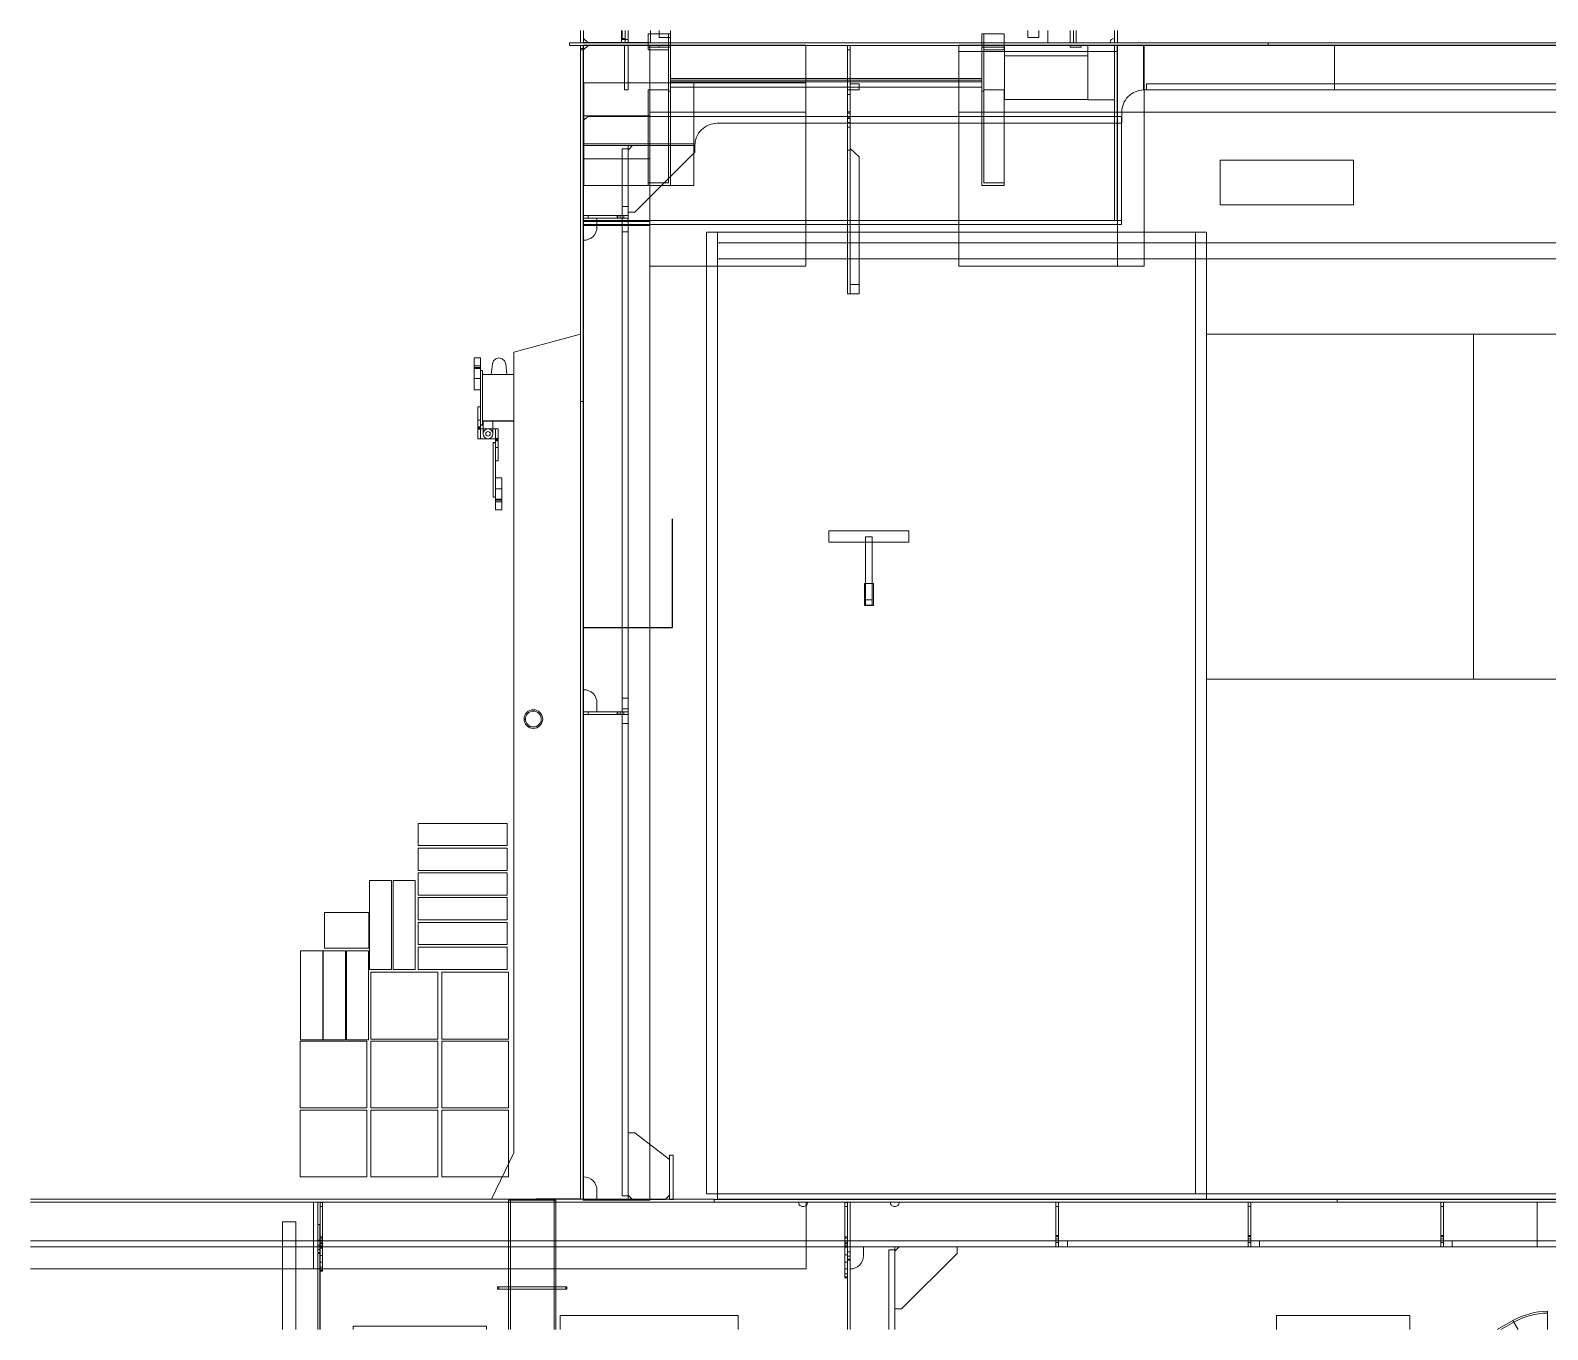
# Model space of a CAD drawing. Header units: millimetres. Extents: x -35117 to 70520, y -28859 to 27816.
# Drawn here: x -35117 to -31707, y -3659 to -739 of the extents above; entities that cross this region are included whole.
import ezdxf

# ---------------------------------------------------------------- set-up
doc = ezdxf.new("R2010")
doc.units = ezdxf.units.MM
for name, color, linetype in [('-1102', 7, 'Continuous'), ('-1103', 7, 'Continuous'), ('-1109', 7, 'Continuous'), ('-1114', 7, 'Continuous'), ('-1510', 7, 'Continuous'), ('-1512', 7, 'Continuous'), ('-1513', 7, 'Continuous'), ('-1602', 7, 'Continuous'), ('1', 7, 'Continuous'), ('5', 7, 'Continuous')]:
    doc.layers.add(name, color=color, linetype=linetype)

msp = doc.modelspace()

# ---------------------------------------------------------------- linework, layer by layer
at = {"layer": '-1102', "color": 3, "lineweight": 0}
for p, q in [((-33880.335, -766.966), (-33880.335, -738.981)), ((-33873.335, -738.981), (-33873.335, -766.966)), ((-32680.335, -766.966), (-32680.335, -738.981)), ((-33873.335, -766.966), (-33880.335, -766.966)), ((-33880.335, -772.966), (-33873.335, -772.966)), ((-33880.335, -1572.966), (-33880.335, -772.966)), ((-33880.335, -772.966), (-33873.335, -772.966)), ((-33880.335, -780.036), (-33880.335, -772.966)), ((-33880.335, -772.966), (-33873.335, -772.966)), ((-33880.335, -780.036), (-33880.335, -772.966)), ((-33880.335, -780.036), (-33873.335, -780.036)), ((-33880.335, -782.966), (-33880.335, -780.036)), ((-33880.335, -780.036), (-33873.335, -780.036)), ((-33880.335, -782.966), (-33880.335, -780.036)), ((-33873.335, -782.966), (-33880.335, -782.966)), ((-33873.335, -782.966), (-33880.335, -782.966)), ((-33873.335, -772.966), (-33873.335, -1572.966)), ((-33873.335, -772.966), (-33873.335, -780.036)), ((-33873.335, -772.966), (-33873.335, -780.036)), ((-33873.335, -780.036), (-33873.335, -782.966)), ((-33873.335, -780.036), (-33873.335, -782.966)), ((-33280.335, -872.966), (-33274.336, -872.966)), ((-33280.335, -882.966), (-33280.335, -872.966)), ((-33280.335, -882.966), (-33274.336, -882.966)), ((-33280.335, -922.052), (-33280.335, -882.966)), ((-33274.336, -872.966), (-33274.336, -882.966)), ((-33274.336, -882.966), (-33274.336, -922.052)), ((-33274.336, -922.052), (-33280.335, -922.052)), ((-33280.335, -925.443), (-33280.335, -922.052)), ((-33274.336, -925.443), (-33280.335, -925.443)), ((-33280.335, -934.462), (-33280.335, -925.443)), ((-33274.336, -934.462), (-33280.335, -934.462)), ((-33280.335, -946.056), (-33280.335, -934.462)), ((-33280.335, -946.056), (-33274.336, -946.056)), ((-33280.335, -956.292), (-33280.335, -946.056)), ((-33274.336, -922.052), (-33274.336, -925.443)), ((-33274.336, -925.443), (-33274.336, -934.462)), ((-33274.336, -934.462), (-33274.336, -946.056)), ((-33274.336, -946.056), (-33274.336, -956.292)), ((-32664.335, -1166.079), (-32664.335, -932.966)), ((-33274.336, -956.292), (-33280.335, -956.292)), ((-33280.335, -1007.966), (-33280.335, -956.292)), ((-33274.336, -956.292), (-33274.336, -1007.966)), ((-33274.336, -1007.966), (-33280.335, -1007.966)), ((-33873.335, -1166.079), (-32664.335, -1166.079)), ((-33873.335, -1572.966), (-33880.335, -1572.966)), ((-33580.335, -3372.966), (-35116.651, -3372.966)), ((-34465.336, -3372.966), (-34470.335, -3372.966)), ((-34470.335, -3372.966), (-34465.336, -3372.966)), ((-34470.335, -3457.966), (-34470.335, -3372.966)), ((-34470.335, -3372.966), (-34470.335, -3659.428)), ((-34465.336, -3372.966), (-34465.336, -3457.966)), ((-34465.336, -3659.428), (-34465.336, -3372.966)), ((-33274.336, -3372.966), (-33280.335, -3372.966)), ((-33280.335, -3372.966), (-33274.336, -3372.966)), ((-33280.335, -3472.966), (-33280.335, -3372.966)), ((-33280.335, -3372.966), (-33280.335, -3659.428)), ((-33274.336, -3372.966), (-33274.336, -3472.966)), ((-33274.336, -3659.428), (-33274.336, -3372.966)), ((-34470.335, -3457.966), (-34465.336, -3457.966)), ((-34470.335, -3469.447), (-34470.335, -3457.966)), ((-34470.335, -3469.447), (-34465.336, -3469.447)), ((-34470.335, -3479.179), (-34470.335, -3469.447)), ((-34465.336, -3457.966), (-34465.336, -3469.447)), ((-34465.336, -3469.447), (-34465.336, -3479.179)), ((-33280.335, -3472.966), (-33274.336, -3472.966)), ((-33280.335, -3484.446), (-33280.335, -3472.966)), ((-33274.336, -3472.966), (-33274.336, -3484.446)), ((-34470.335, -3479.179), (-34465.336, -3479.179)), ((-34470.335, -3485.683), (-34470.335, -3479.179)), ((-34470.335, -3485.683), (-34465.336, -3485.683)), ((-34470.335, -3487.966), (-34470.335, -3485.683)), ((-34465.336, -3487.966), (-34470.335, -3487.966)), ((-34465.336, -3479.179), (-34465.336, -3485.683)), ((-34465.336, -3485.683), (-34465.336, -3487.966)), ((-33280.335, -3484.446), (-33274.336, -3484.446)), ((-33280.335, -3494.179), (-33280.335, -3484.446)), ((-33280.335, -3494.179), (-33274.336, -3494.179)), ((-33280.335, -3500.683), (-33280.335, -3494.179)), ((-33280.335, -3500.683), (-33274.336, -3500.683)), ((-33280.335, -3502.966), (-33280.335, -3500.683)), ((-33274.336, -3502.966), (-33280.335, -3502.966)), ((-33274.336, -3484.446), (-33274.336, -3494.179)), ((-33274.336, -3494.179), (-33274.336, -3500.683)), ((-33274.336, -3500.683), (-33274.336, -3502.966))]:
    msp.add_line(p, q, dxfattribs=at)
for points in [[(-32673.335, -738.981), (-32673.335, -766.966), (-32680.335, -766.966)], [(-32572.135, -767.066), (-33905.335, -767.066), (-33905.335, -766.966), (-32572.135, -766.966), (-32572.135, -767.066)], [(-33905.335, -772.966), (-32335.334, -772.966), (-32335.334, -766.966), (-33905.335, -766.966), (-33905.335, -772.966)], [(-32680.335, -772.966), (-32680.335, -1166.081), (-32674.336, -1166.081), (-32674.336, -772.966), (-32680.335, -772.966)], [(-32335.334, -772.966), (-30765.336, -772.966), (-30765.336, -766.966), (-32335.334, -766.966), (-32335.334, -772.966)], [(-32664.335, -932.966), (-33863.334, -932.966), (-33873.335, -940.626), (-33873.335, -1166.079)], [(-32664.335, -1166.079), (-32664.335, -1175.413), (-33873.335, -1175.413), (-33873.335, -1166.079)], [(-33880.335, -3365.966), (-33880.335, -1572.966), (-33873.335, -1572.966), (-33873.335, -3365.966), (-33880.335, -3365.966)], [(-35116.651, -3365.966), (-33580.335, -3365.966), (-33580.335, -3372.966)], [(-32180.335, -3372.966), (-33580.335, -3372.966), (-33580.335, -3366.966), (-32180.335, -3366.966), (-32180.335, -3372.966)], [(-30980.335, -3372.966), (-32180.335, -3372.966), (-32180.335, -3366.966), (-30980.335, -3366.966), (-30980.335, -3372.966)]]:
    msp.add_lwpolyline(points, dxfattribs=at)
msp.add_lwpolyline([(-33873.335, -997.966), (-33873.335, -782.966), (-33863.334, -772.966), (-32615.336, -772.966), (-32615.336, -872.979, 0.1957964), (-32649.913, -888.038, 0.19580573), (-32664.134, -922.966), (-32664.134, -947.966), (-33573.335, -947.966, 0.19891441), (-33608.689, -962.611, 0.19891441), (-33623.335, -997.966), (-33873.335, -997.966)], format="xyb", dxfattribs=at)
at = {"layer": '-1103', "color": 7, "lineweight": 0}
for p, q in [((-34465.336, -3373.966), (-34460.334, -3373.966)), ((-34465.336, -3457.966), (-34465.336, -3373.966)), ((-34465.336, -3373.966), (-34460.334, -3373.966)), ((-34465.336, -3382.966), (-34465.336, -3373.966)), ((-34460.334, -3373.966), (-34460.334, -3457.966)), ((-34460.334, -3373.966), (-34460.334, -3382.966)), ((-33286.335, -3373.966), (-33280.335, -3373.966)), ((-33286.335, -3472.966), (-33286.335, -3373.966)), ((-33286.335, -3373.966), (-33280.335, -3373.966)), ((-33286.335, -3382.966), (-33286.335, -3373.966)), ((-33280.335, -3373.966), (-33280.335, -3472.966)), ((-33280.335, -3373.966), (-33280.335, -3382.966)), ((-34460.334, -3382.966), (-34465.336, -3382.966)), ((-34465.336, -3450.646), (-34465.336, -3382.966)), ((-34460.334, -3382.966), (-34460.334, -3450.646)), ((-33280.335, -3382.966), (-33286.335, -3382.966)), ((-33286.335, -3450.646), (-33286.335, -3382.966)), ((-33280.335, -3382.966), (-33280.335, -3450.646)), ((-34460.334, -3450.646), (-34465.336, -3450.646)), ((-34465.336, -3454.11), (-34465.336, -3450.646)), ((-34460.334, -3454.11), (-34465.336, -3454.11)), ((-34465.336, -3462.77), (-34465.336, -3454.11)), ((-34460.334, -3457.966), (-34465.336, -3457.966)), ((-34465.336, -3476.083), (-34465.336, -3457.966)), ((-34460.334, -3462.77), (-34465.336, -3462.77)), ((-34465.336, -3465.67), (-34465.336, -3462.77)), ((-34465.336, -3465.67), (-34460.334, -3465.67)), ((-34465.336, -3469.519), (-34465.336, -3465.67)), ((-34465.336, -3469.519), (-34460.334, -3469.519)), ((-34465.336, -3472.726), (-34465.336, -3469.519)), ((-34465.336, -3472.726), (-34460.334, -3472.726)), ((-34465.336, -3473.966), (-34465.336, -3472.726)), ((-34465.336, -3473.966), (-34460.334, -3473.966)), ((-34465.336, -3527.966), (-34465.336, -3473.966)), ((-34460.334, -3476.083), (-34465.336, -3476.083)), ((-34465.336, -3492.966), (-34465.336, -3476.083)), ((-34460.334, -3450.646), (-34460.334, -3454.11)), ((-34460.334, -3454.11), (-34460.334, -3462.77)), ((-34460.334, -3457.966), (-34460.334, -3476.083)), ((-34460.334, -3462.77), (-34460.334, -3465.67)), ((-34460.334, -3465.67), (-34460.334, -3469.519)), ((-34460.334, -3469.519), (-34460.334, -3472.726)), ((-34460.334, -3472.726), (-34460.334, -3473.966)), ((-34460.334, -3473.966), (-34460.334, -3527.966)), ((-34460.334, -3476.083), (-34460.334, -3492.966)), ((-33280.335, -3450.646), (-33286.335, -3450.646)), ((-33286.335, -3454.11), (-33286.335, -3450.646)), ((-33280.335, -3454.11), (-33286.335, -3454.11)), ((-33286.335, -3462.77), (-33286.335, -3454.11)), ((-33280.335, -3462.77), (-33286.335, -3462.77)), ((-33286.335, -3465.67), (-33286.335, -3462.77)), ((-33286.335, -3465.67), (-33280.335, -3465.67)), ((-33286.335, -3469.519), (-33286.335, -3465.67)), ((-33286.335, -3469.519), (-33280.335, -3469.519)), ((-33286.335, -3472.726), (-33286.335, -3469.519)), ((-33286.335, -3472.726), (-33280.335, -3472.726)), ((-33286.335, -3473.966), (-33286.335, -3472.726)), ((-33280.335, -3472.966), (-33286.335, -3472.966)), ((-33286.335, -3491.083), (-33286.335, -3472.966)), ((-33286.335, -3473.966), (-33280.335, -3473.966)), ((-33286.335, -3542.966), (-33286.335, -3473.966)), ((-33280.335, -3450.646), (-33280.335, -3454.11)), ((-33280.335, -3454.11), (-33280.335, -3462.77)), ((-33280.335, -3462.77), (-33280.335, -3465.67)), ((-33280.335, -3465.67), (-33280.335, -3469.519)), ((-33280.335, -3469.519), (-33280.335, -3472.726)), ((-33280.335, -3472.726), (-33280.335, -3473.966)), ((-33280.335, -3472.966), (-33280.335, -3491.083)), ((-33280.335, -3473.966), (-33280.335, -3542.966)), ((-34460.334, -3492.966), (-34465.336, -3492.966)), ((-34465.336, -3507.464), (-34465.336, -3492.966)), ((-34460.334, -3507.464), (-34465.336, -3507.464)), ((-34465.336, -3518.587), (-34465.336, -3507.464)), ((-34460.334, -3492.966), (-34460.334, -3507.464)), ((-34460.334, -3507.464), (-34460.334, -3518.587)), ((-33280.335, -3491.083), (-33286.335, -3491.083)), ((-33286.335, -3507.966), (-33286.335, -3491.083)), ((-33280.335, -3507.966), (-33286.335, -3507.966)), ((-33286.335, -3522.464), (-33286.335, -3507.966)), ((-33280.335, -3491.083), (-33280.335, -3507.966)), ((-33280.335, -3507.966), (-33280.335, -3522.464)), ((-34460.334, -3518.587), (-34465.336, -3518.587)), ((-34465.336, -3525.582), (-34465.336, -3518.587)), ((-34460.334, -3525.582), (-34465.336, -3525.582)), ((-34465.336, -3527.966), (-34465.336, -3525.582)), ((-34460.334, -3527.966), (-34465.336, -3527.966)), ((-34460.334, -3527.966), (-34465.336, -3527.966)), ((-34460.334, -3518.587), (-34460.334, -3525.582)), ((-34460.334, -3525.582), (-34460.334, -3527.966)), ((-33280.335, -3522.464), (-33286.335, -3522.464)), ((-33286.335, -3533.587), (-33286.335, -3522.464)), ((-33280.335, -3533.587), (-33286.335, -3533.587)), ((-33286.335, -3540.581), (-33286.335, -3533.587)), ((-33280.335, -3540.581), (-33286.335, -3540.581)), ((-33286.335, -3542.966), (-33286.335, -3540.581)), ((-33280.335, -3542.966), (-33286.335, -3542.966)), ((-33280.335, -3542.966), (-33286.335, -3542.966)), ((-33280.335, -3522.464), (-33280.335, -3533.587)), ((-33280.335, -3533.587), (-33280.335, -3540.581)), ((-33280.335, -3540.581), (-33280.335, -3542.966))]:
    msp.add_line(p, q, dxfattribs=at)
at = {"layer": '-1109', "color": 1, "lineweight": 0}
for p, q in [((-33873.335, -756.966), (-33873.335, -738.981)), ((-33788.334, -738.981), (-33788.334, -756.966)), ((-33780.335, -756.966), (-33780.335, -738.981)), ((-33780.335, -766.966), (-33780.335, -738.981)), ((-33773.335, -759.816), (-33773.335, -738.981)), ((-32780.335, -766.966), (-32780.335, -738.981)), ((-32780.335, -766.966), (-32780.335, -738.981)), ((-32680.335, -756.966), (-32680.335, -738.981)), ((-33788.334, -756.966), (-33780.335, -756.966)), ((-33788.334, -756.966), (-33788.334, -766.966)), ((-33788.334, -766.966), (-33780.335, -766.966)), ((-33780.335, -766.966), (-33780.335, -756.966)), ((-33280.335, -772.966), (-33274.336, -772.966)), ((-33280.335, -782.966), (-33280.335, -772.966)), ((-33280.335, -782.966), (-33274.336, -782.966)), ((-33280.335, -872.966), (-33280.335, -782.966)), ((-33274.336, -772.966), (-33274.336, -782.966)), ((-33274.336, -782.966), (-33274.336, -872.966)), ((-33274.336, -872.966), (-33280.335, -872.966)), ((-33274.336, -936.824), (-33280.335, -936.824)), ((-33280.335, -936.824), (-33280.335, -1175.413)), ((-33274.336, -1175.413), (-33274.336, -936.824)), ((-33274.336, -1004.677), (-33274.336, -1310.138)), ((-33873.335, -1154.966), (-33873.335, -1160.966)), ((-33863.334, -1154.966), (-33873.335, -1154.966)), ((-33863.334, -1154.966), (-33863.334, -1160.966)), ((-33798.335, -1154.966), (-33863.334, -1154.966)), ((-33798.335, -1160.966), (-33798.335, -1154.966)), ((-33798.335, -1154.966), (-33798.335, -1160.966)), ((-33796.434, -1154.966), (-33798.335, -1154.966)), ((-33796.434, -1160.966), (-33796.434, -1154.966)), ((-33791.014, -1154.966), (-33796.434, -1154.966)), ((-33791.014, -1160.966), (-33791.014, -1154.966)), ((-33782.902, -1154.966), (-33791.014, -1154.966)), ((-33782.902, -1160.966), (-33782.902, -1154.966)), ((-33773.335, -1154.966), (-33782.902, -1154.966)), ((-33773.335, -1160.966), (-33773.335, -1154.966)), ((-33873.335, -1160.966), (-33863.334, -1160.966)), ((-33863.334, -1160.966), (-33798.335, -1160.966)), ((-33798.335, -1160.966), (-33796.434, -1160.966)), ((-33796.434, -1160.966), (-33791.014, -1160.966)), ((-33791.014, -1160.966), (-33782.902, -1160.966)), ((-33773.335, -1168.117), (-33786.729, -1168.117)), ((-33786.729, -1168.117), (-33786.729, -1191.952)), ((-33773.335, -1191.952), (-33786.729, -1191.952)), ((-33786.729, -1191.952), (-33786.729, -2239.98)), ((-33782.902, -1160.966), (-33773.335, -1160.966)), ((-33773.335, -1191.952), (-33773.335, -1168.117)), ((-33773.335, -2239.98), (-33773.335, -1191.952)), ((-33274.336, -1175.413), (-33280.335, -1175.413)), ((-33280.335, -1175.413), (-33280.335, -1330.97)), ((-33274.336, -1330.97), (-33274.336, -1175.413)), ((-33274.336, -1310.138), (-33254.335, -1310.138)), ((-33274.336, -1310.138), (-33274.336, -1330.97)), ((-33280.335, -1330.97), (-33274.336, -1330.97)), ((-33786.729, -2239.98), (-33773.335, -2239.98)), ((-33786.729, -2239.98), (-33786.729, -2263.816)), ((-33773.335, -2263.816), (-33773.335, -2239.98)), ((-33873.335, -2270.966), (-33873.335, -2276.966)), ((-33863.334, -2270.966), (-33873.335, -2270.966)), ((-33873.335, -2276.966), (-33863.334, -2276.966)), ((-33863.334, -2270.966), (-33863.334, -2276.966)), ((-33798.335, -2270.966), (-33863.334, -2270.966)), ((-33863.334, -2276.966), (-33798.335, -2276.966)), ((-33798.335, -2276.966), (-33798.335, -2270.966)), ((-33798.335, -2270.966), (-33798.335, -2276.966)), ((-33796.434, -2270.966), (-33798.335, -2270.966)), ((-33798.335, -2276.966), (-33796.434, -2276.966)), ((-33796.434, -2276.966), (-33796.434, -2270.966)), ((-33791.014, -2270.966), (-33796.434, -2270.966)), ((-33796.434, -2276.966), (-33791.014, -2276.966)), ((-33791.014, -2276.966), (-33791.014, -2270.966)), ((-33782.902, -2270.966), (-33791.014, -2270.966)), ((-33791.014, -2276.966), (-33782.902, -2276.966)), ((-33786.729, -2263.816), (-33773.335, -2263.816)), ((-33782.902, -2276.966), (-33782.902, -2270.966)), ((-33773.335, -2270.966), (-33782.902, -2270.966)), ((-33782.902, -2276.966), (-33773.335, -2276.966)), ((-33773.335, -2276.966), (-33773.335, -2270.966)), ((-32812.336, -3372.966), (-32806.336, -3372.966)), ((-32812.336, -3382.966), (-32812.336, -3372.966)), ((-32806.336, -3372.966), (-32806.336, -3382.966)), ((-32380.335, -3372.966), (-32374.336, -3372.966)), ((-32380.335, -3382.966), (-32380.335, -3372.966)), ((-32374.336, -3372.966), (-32374.336, -3382.966)), ((-31947.337, -3372.966), (-31941.334, -3372.966)), ((-31947.337, -3382.966), (-31947.337, -3372.966)), ((-31941.334, -3372.966), (-31941.334, -3382.966)), ((-32812.336, -3382.966), (-32806.336, -3382.966)), ((-32812.336, -3447.966), (-32812.336, -3382.966)), ((-32806.336, -3382.966), (-32806.336, -3447.966)), ((-32380.335, -3382.966), (-32374.336, -3382.966)), ((-32380.335, -3447.966), (-32380.335, -3382.966)), ((-32374.336, -3382.966), (-32374.336, -3447.966)), ((-31947.337, -3382.966), (-31941.334, -3382.966)), ((-31947.337, -3447.966), (-31947.337, -3382.966)), ((-31941.334, -3382.966), (-31941.334, -3447.966)), ((-31730.335, -3472.966), (-35116.651, -3472.966)), ((-32806.336, -3447.966), (-32812.336, -3447.966)), ((-32812.336, -3447.966), (-32806.336, -3447.966)), ((-32812.336, -3449.868), (-32812.336, -3447.966)), ((-32806.336, -3449.868), (-32812.336, -3449.868)), ((-32812.336, -3455.288), (-32812.336, -3449.868)), ((-32806.336, -3455.288), (-32812.336, -3455.288)), ((-32812.336, -3463.4), (-32812.336, -3455.288)), ((-32806.336, -3463.4), (-32812.336, -3463.4)), ((-32812.336, -3472.966), (-32812.336, -3463.4)), ((-32806.336, -3472.966), (-32812.336, -3472.966)), ((-32806.336, -3447.966), (-32806.336, -3449.868)), ((-32806.336, -3449.868), (-32806.336, -3455.288)), ((-32806.336, -3455.288), (-32806.336, -3463.4)), ((-32806.336, -3463.4), (-32806.336, -3472.966)), ((-32374.336, -3447.966), (-32380.335, -3447.966)), ((-32380.335, -3447.966), (-32374.336, -3447.966)), ((-32380.335, -3449.868), (-32380.335, -3447.966)), ((-32374.336, -3449.868), (-32380.335, -3449.868)), ((-32380.335, -3455.288), (-32380.335, -3449.868)), ((-32374.336, -3455.288), (-32380.335, -3455.288)), ((-32380.335, -3463.4), (-32380.335, -3455.288)), ((-32374.336, -3463.4), (-32380.335, -3463.4)), ((-32380.335, -3472.966), (-32380.335, -3463.4)), ((-32374.336, -3472.966), (-32380.335, -3472.966)), ((-32374.336, -3447.966), (-32374.336, -3449.868)), ((-32374.336, -3449.868), (-32374.336, -3455.288)), ((-32374.336, -3455.288), (-32374.336, -3463.4)), ((-32374.336, -3463.4), (-32374.336, -3472.966)), ((-31941.334, -3447.966), (-31947.337, -3447.966)), ((-31947.337, -3447.966), (-31941.334, -3447.966)), ((-31947.337, -3449.868), (-31947.337, -3447.966)), ((-31941.334, -3449.868), (-31947.337, -3449.868)), ((-31947.337, -3455.288), (-31947.337, -3449.868)), ((-31941.334, -3455.288), (-31947.337, -3455.288)), ((-31947.337, -3463.4), (-31947.337, -3455.288)), ((-31941.334, -3463.4), (-31947.337, -3463.4)), ((-31947.337, -3472.966), (-31947.337, -3463.4)), ((-31941.334, -3472.966), (-31947.337, -3472.966)), ((-31941.334, -3447.966), (-31941.334, -3449.868)), ((-31941.334, -3449.868), (-31941.334, -3455.288)), ((-31941.334, -3455.288), (-31941.334, -3463.4)), ((-31941.334, -3463.4), (-31941.334, -3472.966))]:
    msp.add_line(p, q, dxfattribs=at)
for points in [[(-33773.335, -738.981), (-33773.335, -766.966), (-33863.334, -766.966), (-33873.335, -756.966)], [(-33788.334, -738.981), (-33788.334, -766.966), (-33780.335, -766.966)], [(-33786.729, -738.981), (-33786.729, -759.816), (-33773.335, -759.816)], [(-32766.944, -738.981), (-32766.944, -766.966), (-32780.335, -766.966)], [(-32772.337, -738.981), (-32772.337, -766.966), (-32780.335, -766.966)], [(-32186.335, -772.966), (-32615.336, -772.966), (-32615.336, -872.966), (-32186.335, -872.966), (-32186.335, -772.966)], [(-33254.335, -872.966), (-33274.336, -872.966), (-33274.336, -859.574), (-33254.335, -859.574), (-33254.335, -872.966)], [(-32186.335, -872.966), (-32608.186, -872.966), (-32608.186, -859.574), (-32186.335, -859.574), (-32186.335, -872.966)], [(-24352.485, -872.966), (-32186.335, -872.966), (-32186.335, -859.574), (-24352.485, -859.574), (-24352.485, -872.966)], [(-33773.335, -3358.815), (-33773.335, -1005.117), (-33786.729, -1005.117), (-33786.729, -3358.815), (-33773.335, -3358.815)], [(-33254.335, -1310.138), (-33254.335, -1022.935), (-33274.336, -1004.677)], [(-33773.335, -1154.966), (-33773.335, -1134.966), (-33786.729, -1134.966), (-33786.729, -1154.966), (-33773.335, -1154.966)], [(-33274.336, -1330.97), (-33254.335, -1330.97), (-33254.335, -1310.138)], [(-33773.335, -2296.966), (-33773.335, -2276.966), (-33786.729, -2276.966), (-33786.729, -2296.966), (-33773.335, -2296.966)], [(-33680.335, -3366.966), (-33680.335, -3266.966), (-33672.337, -3266.966), (-33672.337, -3366.966), (-33680.335, -3366.966)], [(-35116.651, -3472.966), (-31730.335, -3472.966), (-31730.335, -3372.966)], [(-35116.651, -3459.574), (-31730.335, -3459.574), (-31730.335, -3472.966)], [(-32786.335, -3472.966), (-32806.336, -3472.966), (-32806.336, -3459.574), (-32786.335, -3459.574), (-32786.335, -3472.966)], [(-32354.335, -3472.966), (-32374.336, -3472.966), (-32374.336, -3459.574), (-32354.335, -3459.574), (-32354.335, -3472.966)], [(-31921.336, -3472.966), (-31941.334, -3472.966), (-31941.334, -3459.574), (-31921.336, -3459.574), (-31921.336, -3472.966)], [(-29687.486, -3472.966), (-31730.335, -3472.966), (-31730.335, -3459.574), (-29687.486, -3459.574), (-29687.486, -3472.966)], [(-33174.336, -3659.428), (-33174.336, -3480.117), (-33187.727, -3480.117), (-33187.727, -3659.428)]]:
    msp.add_lwpolyline(points, dxfattribs=at)
for points in [[(-32780.335, -738.981), (-32780.335, -766.966), (-32690.336, -766.966, -0.19892664), (-32687.406, -759.896, -0.19890833), (-32680.335, -756.966, -0.19890833)], [(-29584.336, -772.966), (-29776.335, -772.966, -0.19890833), (-29779.264, -780.036, -0.19890833), (-29786.335, -782.966, -0.19890833), (-29793.406, -780.036, -0.19890833), (-29796.336, -772.966), (-32186.335, -772.966), (-32186.335, -872.966), (-24345.335, -872.966)], [(-33873.335, -3315.966), (-33873.335, -997.966), (-33773.335, -997.966), (-33773.335, -3365.966), (-33843.336, -3365.966), (-33843.336, -3345.966, 0.19891845), (-33852.122, -3324.753, 0.19891591), (-33873.335, -3315.966, 0.19891591)], [(-33873.335, -1210.966), (-33873.335, -2220.966, -0.19891591), (-33852.122, -2229.753, -0.19891539), (-33843.336, -2250.966), (-33843.336, -2270.966), (-33773.335, -2270.966), (-33773.335, -1160.966), (-33843.336, -1160.966), (-33843.336, -1180.966, -0.19891845), (-33852.122, -1202.179, -0.19891465), (-33873.335, -1210.966, -0.19891465)], [(-31730.335, -3372.966), (-33164.335, -3372.966, -0.19892664), (-33167.265, -3380.036, -0.19890833), (-33174.336, -3382.966, -0.19890833), (-33181.407, -3380.036, -0.19892664), (-33184.336, -3372.966), (-33164.335, -3372.966), (-33370.335, -3372.966, -0.19892664), (-33373.265, -3380.036, -0.19890833), (-33380.335, -3382.966, -0.19890833), (-33387.406, -3380.036, -0.19892664), (-33390.336, -3372.966), (-33370.335, -3372.966), (-35116.651, -3372.966)], [(-29690.336, -3372.966), (-31364.335, -3372.966, -0.19892664), (-31367.265, -3380.036, -0.19890833), (-31374.336, -3382.966, -0.19890833), (-31381.407, -3380.036, -0.19892664), (-31384.336, -3372.966), (-31570.335, -3372.966, -0.19892664), (-31573.265, -3380.036, -0.19890833), (-31580.335, -3382.966, -0.19890833), (-31587.406, -3380.036, -0.19892664), (-31590.336, -3372.966), (-31730.335, -3372.966), (-31730.335, -3472.966), (-29680.335, -3472.966), (-29680.335, -3382.966), (-29690.336, -3372.966)], [(-33274.336, -3659.428), (-33274.336, -3522.966, 0.19891338), (-33253.123, -3514.179, 0.19890833), (-33244.334, -3492.966), (-33244.334, -3472.966), (-33174.336, -3472.966), (-33174.336, -3659.428)]]:
    msp.add_lwpolyline(points, format="xyb", dxfattribs=at)
at = {"layer": '-1109', "color": 4, "lineweight": 0}
msp.add_lwpolyline([(-33773.335, -772.966), (-33773.335, -872.966), (-33781.336, -872.966), (-33781.336, -772.966), (-33773.335, -772.966)], dxfattribs=at)
at = {"layer": '-1114', "color": 4, "lineweight": 0}
for points in [[(-33763.334, -997.966), (-33623.335, -997.966), (-33623.335, -1012.966), (-33758.335, -1147.966), (-33773.335, -1147.966), (-33773.335, -1007.966), (-33763.334, -997.966)], [(-33763.334, -3366.966), (-33690.336, -3366.966), (-33680.335, -3356.966), (-33680.335, -3276.966), (-33758.335, -3216.966), (-33773.335, -3216.966), (-33773.335, -3356.966), (-33763.334, -3366.966)], [(-33164.335, -3472.966), (-33034.336, -3472.966), (-33034.336, -3487.966), (-33159.336, -3612.966), (-33174.336, -3612.966), (-33174.336, -3482.966), (-33164.335, -3472.966)]]:
    msp.add_lwpolyline(points, dxfattribs=at)
at = {"layer": '-1510', "color": 20, "lineweight": 0}
for p, q in [((-34105.335, -1474.892), (-34119.337, -1474.892)), ((-34119.337, -1474.892), (-34119.337, -1521.892)), ((-34105.335, -1474.892), (-34119.337, -1474.892)), ((-34119.337, -1474.892), (-34119.337, -1492.892)), ((-34105.335, -1492.892), (-34119.337, -1492.892)), ((-34119.337, -1492.892), (-34119.337, -1497.134)), ((-34105.335, -1497.134), (-34119.337, -1497.134)), ((-34119.337, -1497.134), (-34119.337, -1498.892)), ((-34119.337, -1498.892), (-34105.335, -1498.892)), ((-34105.335, -1521.892), (-34105.335, -1474.892)), ((-34105.335, -1492.892), (-34105.335, -1474.892)), ((-34105.335, -1497.134), (-34105.335, -1492.892)), ((-34105.335, -1498.892), (-34105.335, -1497.134)), ((-34080.836, -1512.392), (-34078.248, -1488.757)), ((-34078.248, -1488.757), (-34080.836, -1512.392)), ((-34080.836, -1512.392), (-34078.248, -1488.757)), ((-34078.248, -1488.757), (-34080.836, -1512.392)), ((-34078.254, -1488.757), (-34075.761, -1481.956)), ((-34078.254, -1488.757), (-34075.761, -1481.956)), ((-34078.254, -1488.757), (-34078.248, -1488.757)), ((-34078.254, -1488.757), (-34078.248, -1488.757)), ((-34075.761, -1481.956), (-34070.368, -1477.116)), ((-34075.761, -1481.956), (-34070.368, -1477.116)), ((-34070.368, -1477.116), (-34063.34, -1475.368)), ((-34070.368, -1477.116), (-34063.34, -1475.368)), ((-34063.34, -1475.368), (-34056.309, -1477.116)), ((-34063.34, -1475.368), (-34056.309, -1477.116)), ((-34119.337, -1521.892), (-34105.335, -1521.892)), ((-34119.337, -1521.892), (-34119.337, -1546.892)), ((-34105.335, -1503.392), (-34100.337, -1503.392)), ((-34105.335, -1503.886), (-34105.335, -1503.392)), ((-34100.337, -1503.886), (-34105.335, -1503.886)), ((-34105.335, -1503.886), (-34105.335, -1625.898)), ((-34105.335, -1546.892), (-34105.335, -1521.892)), ((-34100.337, -1503.392), (-34100.337, -1503.886)), ((-34100.337, -1625.898), (-34100.337, -1503.886)), ((-34030.335, -1512.392), (-34100.337, -1512.392)), ((-34100.337, -1512.392), (-34100.337, -1512.886)), ((-34030.335, -1512.886), (-34100.337, -1512.886)), ((-34100.337, -1512.886), (-34100.337, -1616.898)), ((-34080.836, -1512.392), (-34045.835, -1512.392)), ((-34080.836, -1512.392), (-34045.835, -1512.392)), ((-34030.335, -1512.886), (-34030.335, -1512.392)), ((-34030.335, -1616.898), (-34030.335, -1512.886)), ((-34119.337, -1546.892), (-34105.335, -1546.892)), ((-34105.335, -1584.892), (-34111.338, -1584.892)), ((-34111.338, -1584.892), (-34111.338, -1614.892)), ((-34105.335, -1614.892), (-34105.335, -1584.892)), ((-34105.335, -1614.892), (-34111.338, -1614.892)), ((-34111.338, -1614.892), (-34111.338, -1630.392)), ((-34105.335, -1630.392), (-34111.338, -1630.392)), ((-34111.338, -1630.392), (-34111.338, -1632.304)), ((-34105.335, -1632.304), (-34111.338, -1632.304)), ((-34111.338, -1632.304), (-34111.338, -1633.927)), ((-34105.335, -1633.927), (-34111.338, -1633.927)), ((-34111.338, -1633.927), (-34111.338, -1635.011)), ((-34105.335, -1635.011), (-34111.338, -1635.011)), ((-34111.338, -1635.011), (-34111.338, -1635.392)), ((-34105.335, -1635.392), (-34111.338, -1635.392)), ((-34111.338, -1635.392), (-34111.338, -1656.892)), ((-34105.335, -1630.392), (-34105.335, -1614.892)), ((-34105.335, -1625.898), (-34100.337, -1625.898)), ((-34105.335, -1626.392), (-34105.335, -1625.898)), ((-34100.337, -1626.392), (-34105.335, -1626.392)), ((-34105.335, -1632.304), (-34105.335, -1630.392)), ((-34105.335, -1633.927), (-34105.335, -1632.304)), ((-34105.335, -1635.011), (-34105.335, -1633.927)), ((-34088.337, -1634.892), (-34105.335, -1634.892)), ((-34105.335, -1635.392), (-34105.335, -1635.011)), ((-34105.335, -1656.892), (-34105.335, -1635.392)), ((-34030.335, -1616.898), (-34100.337, -1616.898)), ((-34100.337, -1616.898), (-34100.337, -1617.392)), ((-34100.337, -1617.392), (-34030.335, -1617.392)), ((-34100.337, -1625.898), (-34100.337, -1626.392)), ((-34099.336, -1617.392), (-34077.336, -1617.392)), ((-34077.336, -1617.392), (-34099.336, -1617.392)), ((-34099.336, -1617.392), (-34077.336, -1617.392)), ((-34077.336, -1617.392), (-34099.336, -1617.392)), ((-34092.546, -1635.73), (-34096.116, -1638.113)), ((-34088.337, -1634.892), (-34092.546, -1635.73)), ((-34071.336, -1634.892), (-34088.337, -1634.892)), ((-34071.336, -1634.892), (-34088.337, -1634.892)), ((-34088.337, -1634.892), (-34084.129, -1635.73)), ((-34065.336, -1634.892), (-34071.336, -1634.892)), ((-34071.336, -1634.892), (-34071.336, -1656.392)), ((-34065.336, -1656.392), (-34065.336, -1634.892)), ((-34030.335, -1617.392), (-34030.335, -1616.898)), ((-34111.338, -1656.892), (-34105.335, -1656.892)), ((-34098.5, -1641.681), (-34099.336, -1645.892)), ((-34096.116, -1638.113), (-34098.5, -1641.681)), ((-34076.338, -1665.392), (-34071.336, -1665.392)), ((-34076.338, -1665.886), (-34076.338, -1665.392)), ((-34071.336, -1665.886), (-34076.338, -1665.886)), ((-34076.338, -1665.886), (-34076.338, -1787.898)), ((-34071.336, -1656.392), (-34065.336, -1656.392)), ((-34071.336, -1656.392), (-34071.336, -1656.773)), ((-34071.336, -1656.773), (-34065.336, -1656.773)), ((-34071.336, -1656.773), (-34071.336, -1657.857)), ((-34071.336, -1657.857), (-34065.336, -1657.857)), ((-34071.336, -1657.857), (-34071.336, -1659.478)), ((-34071.336, -1659.478), (-34065.336, -1659.478)), ((-34071.336, -1659.478), (-34071.336, -1661.392)), ((-34071.336, -1661.392), (-34065.336, -1661.392)), ((-34071.336, -1661.392), (-34071.336, -1676.892)), ((-34071.336, -1665.392), (-34071.336, -1665.886)), ((-34071.336, -1787.898), (-34071.336, -1665.886)), ((-34065.336, -1656.773), (-34065.336, -1656.392)), ((-34065.336, -1657.857), (-34065.336, -1656.773)), ((-34065.336, -1659.478), (-34065.336, -1657.857)), ((-34065.336, -1661.392), (-34065.336, -1659.478)), ((-34065.336, -1676.892), (-34065.336, -1661.392)), ((-34071.336, -1676.892), (-34065.336, -1676.892)), ((-34071.336, -1676.892), (-34071.336, -1706.892)), ((-34065.336, -1706.892), (-34065.336, -1676.892)), ((-34071.336, -1706.892), (-34065.336, -1706.892)), ((-34057.337, -1744.892), (-34071.336, -1744.892)), ((-34071.336, -1744.892), (-34071.336, -1769.892)), ((-34057.337, -1769.892), (-34071.336, -1769.892)), ((-34071.336, -1769.892), (-34071.336, -1816.892)), ((-34057.337, -1769.892), (-34057.337, -1744.892)), ((-34057.337, -1816.892), (-34057.337, -1769.892)), ((-34076.338, -1787.898), (-34071.336, -1787.898)), ((-34076.338, -1788.392), (-34076.338, -1787.898)), ((-34071.336, -1788.392), (-34076.338, -1788.392)), ((-34071.336, -1787.898), (-34071.336, -1788.392)), ((-34057.337, -1792.892), (-34071.336, -1792.892)), ((-34071.336, -1792.892), (-34071.336, -1794.65)), ((-34071.336, -1794.65), (-34057.337, -1794.65)), ((-34071.336, -1794.65), (-34071.336, -1798.892)), ((-34071.336, -1798.892), (-34057.337, -1798.892)), ((-34071.336, -1798.892), (-34071.336, -1816.892)), ((-34057.337, -1794.65), (-34057.337, -1792.892)), ((-34057.337, -1798.892), (-34057.337, -1794.65)), ((-34057.337, -1816.892), (-34057.337, -1798.892)), ((-34071.336, -1816.892), (-34057.337, -1816.892)), ((-34071.336, -1816.892), (-34057.337, -1816.892))]:
    msp.add_line(p, q, dxfattribs=at)
for points in [[(-34045.835, -1512.392), (-34048.426, -1488.757), (-34050.92, -1481.956), (-34056.309, -1477.116), (-34063.34, -1475.368), (-34070.368, -1477.116), (-34075.761, -1481.956), (-34078.254, -1488.757)], [(-34045.835, -1512.392), (-34048.426, -1488.757), (-34050.92, -1481.956), (-34056.309, -1477.116), (-34063.34, -1475.368), (-34070.368, -1477.116), (-34075.761, -1481.956), (-34078.254, -1488.757)], [(-34077.336, -1645.892), (-34078.175, -1641.683), (-34080.558, -1638.114), (-34084.129, -1635.73), (-34088.337, -1634.892), (-34105.335, -1634.892)], [(-34105.335, -1634.892), (-34105.335, -1656.892), (-34088.337, -1656.892)], [(-34099.336, -1617.392), (-34099.336, -1645.892), (-34098.5, -1650.101), (-34096.116, -1653.669), (-34092.546, -1656.054), (-34088.337, -1656.892)], [(-34099.336, -1617.392), (-34099.336, -1645.892), (-34098.5, -1650.101), (-34096.116, -1653.669), (-34092.546, -1656.054), (-34088.337, -1656.892)], [(-34088.337, -1634.892), (-34092.546, -1635.73), (-34096.116, -1638.113), (-34098.5, -1641.681), (-34099.336, -1645.892)], [(-34099.336, -1645.892), (-34098.5, -1650.101), (-34096.116, -1653.669), (-34092.546, -1656.054), (-34088.337, -1656.892), (-34071.336, -1656.892), (-34071.336, -1634.892)], [(-34088.337, -1656.892), (-34084.129, -1656.054), (-34080.558, -1653.669), (-34078.175, -1650.101), (-34077.336, -1645.892), (-34077.336, -1617.392)], [(-34088.337, -1656.892), (-34084.129, -1656.054), (-34080.558, -1653.669), (-34078.175, -1650.101), (-34077.336, -1645.892), (-34077.336, -1617.392)], [(-34088.337, -1656.892), (-34084.129, -1656.054), (-34080.558, -1653.669), (-34078.175, -1650.101), (-34077.336, -1645.892)]]:
    msp.add_lwpolyline(points, dxfattribs=at)
msp.add_lwpolyline([(-34088.337, -1650.892, -1), (-34088.337, -1640.892, -1), (-34088.337, -1650.892, -1)], format="xyb", dxfattribs=at)
at = {"layer": '-1512', "color": 6, "lineweight": 0}
msp.add_lwpolyline([(-34007.334, -2286.966, 0.19891667), (-34001.185, -2301.816, 0.19890688), (-33986.335, -2307.966, 0.19890688), (-33971.485, -2301.816, 0.19891667), (-33965.336, -2286.966, 0.19891231), (-33971.485, -2272.116, 0.19890688), (-33986.335, -2265.966, 0.19890688), (-34001.185, -2272.116, 0.19891231), (-34007.334, -2286.966), (-34004.136, -2286.966, -0.19890533), (-33998.921, -2274.38, -0.19891989), (-33986.335, -2269.165, -0.19891989), (-33973.75, -2274.38, -0.19890533), (-33968.534, -2286.966, -0.19891049), (-33973.75, -2299.552, -0.19891989), (-33986.335, -2304.767, -0.19891989), (-33998.921, -2299.552, -0.19891049), (-34004.136, -2286.966), (-34007.334, -2286.966)], format="xyb", dxfattribs=at)
at = {"layer": '-1513', "color": 34, "lineweight": 0}
for p, q in [((-33873.32, -738.981), (-33873.32, -766.624)), ((-33723.32, -766.624), (-33723.32, -738.981)), ((-32830.32, -738.981), (-32830.32, -766.812)), ((-32680.32, -766.812), (-32680.32, -738.981)), ((-33874.308, -772.578), (-33724.308, -772.578)), ((-33724.308, -772.58), (-33874.308, -772.58)), ((-33874.308, -772.58), (-33874.308, -931.275)), ((-33874.308, -772.627), (-33724.308, -772.627)), ((-33874.308, -772.63), (-33874.308, -772.627)), ((-33874.308, -772.63), (-33724.308, -772.63)), ((-33874.308, -1177.376), (-33874.308, -772.63)), ((-33874.302, -772.578), (-33724.302, -772.578)), ((-33874.302, -931.275), (-33874.302, -772.578)), ((-33873.32, -766.624), (-33723.32, -766.624)), ((-33724.308, -931.275), (-33724.308, -772.58)), ((-33724.308, -772.627), (-33724.308, -772.63)), ((-33724.308, -772.63), (-33724.308, -1177.376)), ((-33724.302, -772.578), (-33724.302, -931.275)), ((-33724.256, -922.63), (-33724.256, -772.63)), ((-33724.256, -772.63), (-33724.253, -772.63)), ((-33724.253, -922.63), (-33724.253, -772.63)), ((-33724.253, -772.63), (-33374.25, -772.63)), ((-33374.25, -772.63), (-33374.25, -922.63)), ((-33374.25, -772.63), (-33374.244, -772.63)), ((-33374.244, -772.63), (-33374.244, -922.63)), ((-33030.107, -922.63), (-33030.107, -772.63)), ((-33030.107, -772.63), (-32613.85, -772.63)), ((-32830.32, -766.812), (-32680.32, -766.812)), ((-32830.32, -766.854), (-32830.32, -766.812)), ((-32680.32, -766.854), (-32830.32, -766.854)), ((-32740.159, -773.41), (-32740.156, -796.357)), ((-32740.077, -772.946), (-32740.077, -894.863)), ((-32680.32, -766.812), (-32680.32, -766.854)), ((-32613.865, -1268.747), (-32613.865, -772.904)), ((-32613.865, -772.904), (-32613.865, -772.966)), ((-32613.865, -772.966), (-32613.865, -1268.747)), ((-32613.85, -772.63), (-32613.85, -922.63)), ((-32613.85, -922.63), (-32613.85, -772.63)), ((-32613.85, -772.63), (-32613.847, -772.63)), ((-32613.847, -922.63), (-32613.847, -772.63)), ((-32613.847, -772.63), (-29740.351, -772.63)), ((-33030.357, -1175.415), (-33030.07, -786.515)), ((-32740.156, -796.357), (-32927.287, -796.357)), ((-32740.156, -796.357), (-32740.15, -894.759)), ((-33625.987, -856.808), (-33625.968, -994.242)), ((-32740.077, -894.863), (-32680.079, -894.863)), ((-33874.308, -931.275), (-33724.308, -931.275)), ((-33724.302, -931.275), (-33874.302, -931.275)), ((-33874.302, -1169.001), (-33874.302, -931.275)), ((-33724.302, -931.275), (-33724.302, -1169.001)), ((-33724.253, -922.63), (-33724.256, -922.63)), ((-33374.25, -922.63), (-33724.253, -922.63)), ((-33374.244, -922.63), (-33374.25, -922.63)), ((-32613.85, -922.63), (-33030.107, -922.63)), ((-32613.847, -922.63), (-32613.85, -922.63)), ((-29740.351, -922.63), (-32613.847, -922.63)), ((-33625.968, -994.242), (-33873.072, -994.242)), ((-33625.968, -994.242), (-33625.962, -1087.585)), ((-33724.308, -1177.376), (-33874.308, -1177.376)), ((-33874.308, -1177.376), (-33874.308, -3368.054)), ((-33724.302, -1169.001), (-33874.302, -1169.001)), ((-33724.308, -3368.054), (-33724.308, -1177.376)), ((-33374.049, -1175.484), (-33374.049, -1268.833)), ((-32673.866, -1175.417), (-33030.357, -1175.415)), ((-32673.866, -1175.417), (-32673.866, -1268.749)), ((-32613.865, -1268.747), (-32673.866, -1268.747)), ((-34480.415, -3522.966), (-34480.415, -3372.966)), ((-34480.415, -3372.966), (-34480.412, -3372.966)), ((-34480.412, -3372.966), (-34480.412, -3522.966)), ((-33373.554, -3372.966), (-34480.412, -3372.966)), ((-33874.308, -3368.054), (-33724.308, -3368.054)), ((-33373.554, -3522.966), (-33373.554, -3372.966)), ((-34480.448, -3522.966), (-35116.651, -3522.966)), ((-34480.412, -3522.966), (-34480.415, -3522.966)), ((-34480.412, -3522.966), (-33373.554, -3522.966))]:
    msp.add_line(p, q, dxfattribs=at)
at = {"layer": '-1513', "color": 33, "lineweight": 0}
for p, q in [((-33703.294, -754.966), (-33703.294, -738.981)), ((-33703.294, -754.966), (-33703.294, -738.981)), ((-33678.294, -754.966), (-33678.294, -738.981)), ((-33678.294, -738.981), (-33678.294, -754.96)), ((-32875.315, -754.966), (-32875.315, -738.981)), ((-32875.315, -754.966), (-32875.315, -738.981)), ((-32850.315, -754.966), (-32850.315, -738.981)), ((-32850.315, -738.981), (-32850.315, -754.96)), ((-33678.294, -754.966), (-33703.294, -754.966)), ((-33678.294, -754.96), (-33678.294, -754.966)), ((-32850.315, -754.966), (-32875.315, -754.966)), ((-32850.315, -754.96), (-32850.315, -754.966))]:
    msp.add_line(p, q, dxfattribs=at)
at = {"layer": '-1513', "color": 231, "lineweight": 0}
for p, q in [((-32473.68, -1192.927), (-32473.68, -3353.964)), ((-32473.68, -3353.964), (-32473.68, -1192.927)), ((-33572.306, -1252.927), (-33572.306, -1216.927)), ((-33572.306, -1216.927), (-32473.68, -1216.927)), ((-33572.306, -1252.927), (-33572.306, -1216.927)), ((-32473.683, -1252.927), (-32473.683, -1216.927)), ((-32473.683, -1216.927), (-29880.348, -1216.927)), ((-32473.68, -1216.927), (-32473.68, -1252.927)), ((-32473.68, -1252.927), (-33572.306, -1252.927)), ((-29880.348, -1252.927), (-32473.683, -1252.927)), ((-33572.306, -3365.94), (-33572.306, -3353.941)), ((-33572.306, -3353.941), (-32473.68, -3353.941)), ((-33572.306, -3365.94), (-33572.306, -3353.941)), ((-32473.68, -3365.94), (-33572.306, -3365.94)), ((-32473.683, -3365.94), (-32473.683, -3353.941)), ((-32473.683, -3353.941), (-29880.348, -3353.941)), ((-29880.348, -3365.94), (-32473.683, -3365.94)), ((-32473.68, -3353.941), (-32473.68, -3365.94))]:
    msp.add_line(p, q, dxfattribs=at)
at = {"layer": '-1513', "color": 24, "lineweight": 0}
for p, q in [((-34470.32, -3423.149), (-34470.32, -3423.132)), ((-34470.32, -3423.132), (-34466.319, -3423.132)), ((-34470.32, -3423.132), (-34470.32, -3659.428)), ((-34470.32, -3659.428), (-34470.32, -3423.149)), ((-34466.319, -3423.132), (-34466.319, -3659.428))]:
    msp.add_line(p, q, dxfattribs=at)
at = {"layer": '-1513', "color": 34, "lineweight": 0}
for points in [[(-33874.302, -1027.511), (-33874.302, -772.58), (-33724.302, -772.58), (-33724.302, -1027.511), (-33874.302, -1027.511)], [(-32927.287, -796.357), (-32927.268, -773.41), (-32740.159, -773.41)], [(-32740.077, -894.863), (-32740.077, -772.958), (-32740.077, -772.946)], [(-32680.079, -894.863), (-32680.079, -772.946), (-32740.077, -772.946)], [(-32673.866, -1268.747), (-32673.866, -772.904), (-32613.865, -772.904)], [(-33030.07, -786.515), (-32673.866, -786.515), (-32673.866, -1175.417)], [(-32740.15, -894.759), (-32927.33, -894.759), (-32927.287, -796.357)], [(-33873.072, -994.242), (-33873.057, -856.808), (-33625.987, -856.808)], [(-33374.043, -856.941), (-33374.049, -1175.484), (-33724.269, -1175.484)], [(-33724.269, -1175.484), (-33724.238, -856.941), (-33374.043, -856.941)], [(-33374.043, -856.941), (-33374.043, -895.505), (-33374.049, -1268.833)], [(-33625.962, -1087.585), (-33873.078, -1087.585), (-33873.072, -994.242)], [(-33374.049, -1268.833), (-33724.275, -1268.833), (-33724.269, -1175.484)], [(-32673.866, -1268.749), (-33030.4, -1268.749), (-33030.357, -1175.415)], [(-35116.651, -3372.966), (-34480.448, -3372.966), (-34480.448, -3522.966)]]:
    msp.add_lwpolyline(points, dxfattribs=at)
at = {"layer": '-1513', "color": 33, "lineweight": 0}
for points in [[(-33703.321, -772.978), (-33703.321, -776.568), (-33678.321, -776.568), (-33678.321, -772.978), (-33703.321, -772.978)], [(-32780.323, -772.978), (-32780.323, -776.568), (-32755.323, -776.568), (-32755.323, -772.978), (-32780.323, -772.978)]]:
    msp.add_lwpolyline(points, dxfattribs=at)
at = {"layer": '-1513', "color": 231, "lineweight": 0}
for points in [[(-32473.68, -1192.927), (-33597.181, -1192.927), (-33597.322, -3353.964), (-32473.68, -3353.964)], [(-33572.306, -1192.927), (-33572.306, -3353.964), (-33597.306, -3353.964), (-33597.306, -1192.927), (-33572.306, -1192.927)], [(-32473.68, -1192.927), (-32473.68, -3353.964), (-32498.68, -3353.964), (-32498.68, -1192.927), (-32473.68, -1192.927)]]:
    msp.add_lwpolyline(points, dxfattribs=at)
at = {"layer": '-1513', "color": 20, "lineweight": 0}
msp.add_lwpolyline([(-33880.335, -3364.968), (-33880.335, -1421.896), (-34030.335, -1462.087), (-34030.335, -3262.087), (-34080.335, -3365.976), (-33880.335, -3364.968)], dxfattribs=at)
at = {"layer": '-1602', "color": 6, "lineweight": 0}
for points in [[(-32143.354, -1130.966), (-32443.354, -1130.966), (-32443.354, -1030.966), (-32143.354, -1030.966), (-32143.354, -1130.966)], [(-33525.877, -3659.428), (-33525.877, -3627.384), (-33925.877, -3627.384), (-33925.877, -3659.428)], [(-32316.621, -3659.428), (-32316.621, -3627.38), (-32016.621, -3627.38), (-32016.621, -3659.428)]]:
    msp.add_lwpolyline(points, dxfattribs=at)
at = {"layer": '-1602', "color": 2, "lineweight": 0}
msp.add_lwpolyline([(-34091.471, -3659.428), (-34091.471, -3651.585), (-34391.471, -3651.585), (-34391.471, -3659.428)], dxfattribs=at)
at = {"color": 7, "lineweight": 0}
for p, q in [((-34041.853, -3368.204), (-33935.853, -3368.204)), ((-34041.853, -3368.204), (-34041.853, -3568.204)), ((-34037.785, -3368.204), (-34037.785, -3568.204)), ((-33939.924, -3368.204), (-33939.924, -3568.204)), ((-33935.853, -3368.204), (-33935.853, -3568.204)), ((-34066.853, -3563.205), (-33910.853, -3563.205)), ((-34066.853, -3563.205), (-34066.853, -3568.204)), ((-33910.853, -3568.204), (-34066.853, -3568.204)), ((-34064.149, -3563.205), (-34064.149, -3568.204)), ((-33935.853, -3568.204), (-34041.853, -3568.204)), ((-33913.56, -3563.205), (-33913.56, -3568.204)), ((-33910.853, -3563.205), (-33910.853, -3568.204))]:
    msp.add_line(p, q, dxfattribs=at)
at = {"color": 4, "lineweight": 0}
for p, q in [((-34041.856, -3568.206), (-33935.856, -3568.206)), ((-34041.856, -3659.428), (-34041.856, -3568.206)), ((-34037.785, -3659.428), (-34037.785, -3568.206)), ((-33939.924, -3659.428), (-33939.924, -3568.206)), ((-33935.856, -3659.428), (-33935.856, -3568.206)), ((-31785.084, -3639.107), (-31820.28, -3659.428)), ((-31783.049, -3642.63), (-31812.144, -3659.428)), ((-31785.084, -3639.107), (-31773.35, -3659.428))]:
    msp.add_line(p, q, dxfattribs=at)
at = {"color": 254, "lineweight": 0}
for p, q in [((-31785.084, -3639.105), (-31773.35, -3659.428)), ((-31707.084, -3618.204), (-31707.084, -3659.428))]:
    msp.add_line(p, q, dxfattribs=at)
msp.add_lwpolyline([(-33873.335, -2080.959), (-33673.335, -2080.959), (-33673.335, -1837.283)])
for centre, radius, start, end in [((-31707.074, -3774.235), 156.031, 90.00351, 119.997478), ((-31707.081, -3774.21), 151.937, 90.001259, 119.999638)]:
    msp.add_arc(centre, radius, start, end, dxfattribs=at)
at = {"layer": '1', "color": 6, "lineweight": 0}
for p, q in [((-33678.321, -776.655), (-33678.321, -747.001)), ((-33678.318, -875.523), (-33678.318, -746.966)), ((-32974.32, -875.524), (-32974.32, -746.968)), ((-32928.318, -776.655), (-32928.318, -747.001)), ((-33682.322, -1081.578), (-33682.322, -782.878)), ((-32978.318, -776.655), (-32928.318, -776.655)), ((-32928.318, -782.878), (-32974.32, -782.878)), ((-32928.318, -776.655), (-32928.318, -782.878)), ((-33678.318, -854.966), (-33678.318, -850.966)), ((-32978.318, -850.966), (-32978.318, -846.966)), ((-32978.318, -854.966), (-33678.318, -854.966)), ((-32928.318, -872.988), (-32974.32, -872.988)), ((-32928.318, -1081.578), (-32928.318, -872.988)), ((-33728.321, -1081.578), (-33682.322, -1081.578))]:
    msp.add_line(p, q, dxfattribs=at)
at = {"layer": '1', "color": 121, "lineweight": 0}
for p, q in [((-33224.806, -1877.278), (-33239.806, -1877.278)), ((-33239.806, -1877.278), (-33239.806, -2018.88)), ((-33224.806, -1877.278), (-33224.806, -2018.88)), ((-33224.806, -2018.88), (-33239.806, -2018.88)), ((-33239.806, -2030.701), (-33239.806, -2018.88)), ((-33224.806, -2030.701), (-33239.806, -2030.701)), ((-33224.806, -2030.701), (-33224.806, -2018.88))]:
    msp.add_line(p, q, dxfattribs=at)
at = {"layer": '1', "color": 6, "lineweight": 0}
for points in [[(-33728.321, -776.655), (-33728.321, -747.001), (-33678.321, -747.001)], [(-33678.318, -746.966), (-33682.319, -746.966), (-33682.319, -875.523), (-33678.318, -875.523)], [(-33678.321, -747.001), (-33678.321, -875.558), (-33678.321, -1087.8)], [(-33678.318, -746.966), (-33678.318, -849.554), (-33678.318, -875.523)], [(-32974.32, -746.968), (-32978.318, -746.968), (-32978.318, -875.524), (-32974.32, -875.524)], [(-32978.318, -776.655), (-32978.318, -747.001), (-32928.318, -747.001)], [(-32974.32, -746.968), (-32974.32, -849.556), (-32974.32, -875.524)], [(-32928.318, -747.001), (-32928.318, -749.572), (-32928.318, -782.878)], [(-33682.322, -782.878), (-33728.321, -782.878), (-33728.321, -776.655)], [(-33728.321, -776.655), (-33678.321, -776.655), (-33678.321, -1087.8)], [(-32928.318, -1087.8), (-32978.318, -1087.8), (-32978.318, -776.655)], [(-32974.32, -782.878), (-32974.32, -1081.578), (-32928.318, -1081.578), (-32928.318, -1087.8)], [(-32978.318, -850.966), (-33678.318, -850.966), (-33678.318, -846.966), (-32978.318, -846.966)], [(-32978.318, -846.966), (-32978.318, -854.966), (-32978.318, -866.964)], [(-32978.318, -866.964), (-32978.318, -854.966), (-32978.318, -850.966)], [(-33728.321, -1081.578), (-33728.321, -872.988), (-33682.322, -872.988), (-33682.322, -1081.578)], [(-33678.318, -854.966), (-33678.318, -866.964), (-32978.318, -866.964)], [(-32928.318, -872.988), (-32928.318, -875.558), (-32928.318, -1087.8)], [(-33678.321, -1087.8), (-33728.321, -1087.8), (-33728.321, -1081.578)]]:
    msp.add_lwpolyline(points, dxfattribs=at)
at = {"layer": '1', "color": 9, "lineweight": 0}
msp.add_lwpolyline([(-32473.679, -1422.12), (-32473.679, -2197.12), (-31873.679, -2197.12), (-31873.679, -1422.12), (-32473.679, -1422.12)], dxfattribs=at)
at = {"layer": '1', "color": 251, "lineweight": 0}
msp.add_lwpolyline([(-31873.679, -1422.12), (-31873.679, -2197.12), (-31273.68, -2197.12), (-31273.68, -1422.12), (-31873.679, -1422.12)], dxfattribs=at)
at = {"layer": '1', "color": 121, "lineweight": 0}
for points in [[(-33142.306, -1889.099), (-33322.306, -1889.099), (-33322.306, -1864.099), (-33142.306, -1864.099), (-33142.306, -1889.099)], [(-33222.306, -2032.099), (-33242.306, -2032.099), (-33242.306, -1982.099), (-33222.306, -1982.099), (-33222.306, -2032.099)]]:
    msp.add_lwpolyline(points, dxfattribs=at)
at = {"layer": '1', "color": 1, "lineweight": 0}
for points in [[(-34245.164, -2521.462), (-34245.164, -2571.462), (-34045.164, -2571.462), (-34045.164, -2521.462), (-34245.164, -2521.462)], [(-34245.164, -2577.085), (-34245.164, -2627.085), (-34045.164, -2627.085), (-34045.164, -2577.085), (-34245.164, -2577.085)], [(-34304.734, -2649.575), (-34354.734, -2649.575), (-34354.734, -2849.575), (-34304.734, -2849.575), (-34304.734, -2649.575)], [(-34301.686, -2849.575), (-34251.686, -2849.575), (-34251.686, -2649.575), (-34301.686, -2649.575), (-34301.686, -2849.575)], [(-34245.164, -2632.708), (-34245.164, -2682.708), (-34045.164, -2682.708), (-34045.164, -2632.708), (-34245.164, -2632.708)], [(-34245.164, -2688.329), (-34245.164, -2738.329), (-34045.164, -2738.329), (-34045.164, -2688.329), (-34245.164, -2688.329)], [(-34355.989, -2722.044), (-34455.989, -2722.044), (-34455.989, -2802.044), (-34355.989, -2802.044), (-34355.989, -2722.044)], [(-34245.164, -2743.953), (-34245.164, -2793.953), (-34045.164, -2793.953), (-34045.164, -2743.953), (-34245.164, -2743.953)], [(-34459.724, -2807.929), (-34509.724, -2807.929), (-34509.724, -3007.929), (-34459.724, -3007.929), (-34459.724, -2807.929)], [(-34408.512, -2807.929), (-34458.512, -2807.929), (-34458.512, -3007.929), (-34408.512, -3007.929), (-34408.512, -2807.929)], [(-34356.462, -2807.929), (-34406.462, -2807.929), (-34406.462, -3007.929), (-34356.462, -3007.929), (-34356.462, -2807.929)], [(-34245.164, -2799.575), (-34245.164, -2849.575), (-34045.164, -2849.575), (-34045.164, -2799.575), (-34245.164, -2799.575)], [(-34351.197, -2856.206), (-34351.197, -3006.206), (-34201.197, -3006.206), (-34201.197, -2856.206), (-34351.197, -2856.206)], [(-34192.164, -2856.206), (-34192.164, -3006.206), (-34042.164, -3006.206), (-34042.164, -2856.206), (-34192.164, -2856.206)], [(-34510.166, -3011.087), (-34510.166, -3161.087), (-34360.166, -3161.087), (-34360.166, -3011.087), (-34510.166, -3011.087)], [(-34351.197, -3011.087), (-34351.197, -3161.087), (-34201.197, -3161.087), (-34201.197, -3011.087), (-34351.197, -3011.087)], [(-34192.164, -3011.087), (-34192.164, -3161.087), (-34042.164, -3161.087), (-34042.164, -3011.087), (-34192.164, -3011.087)], [(-34510.166, -3165.97), (-34510.166, -3315.97), (-34360.166, -3315.97), (-34360.166, -3165.97), (-34510.166, -3165.97)], [(-34351.197, -3165.97), (-34351.197, -3315.97), (-34201.197, -3315.97), (-34201.197, -3165.97), (-34351.197, -3165.97)], [(-34192.164, -3165.97), (-34192.164, -3315.97), (-34042.164, -3315.97), (-34042.164, -3165.97), (-34192.164, -3165.97)]]:
    msp.add_lwpolyline(points, dxfattribs=at)
at = {"layer": '5', "color": 133, "lineweight": 0}
msp.add_lwpolyline([(-34549.815, -3659.428), (-34549.815, -3416.899), (-34519.816, -3416.899), (-34519.816, -3659.428)], dxfattribs=at)

doc.saveas('drawing.dxf')
